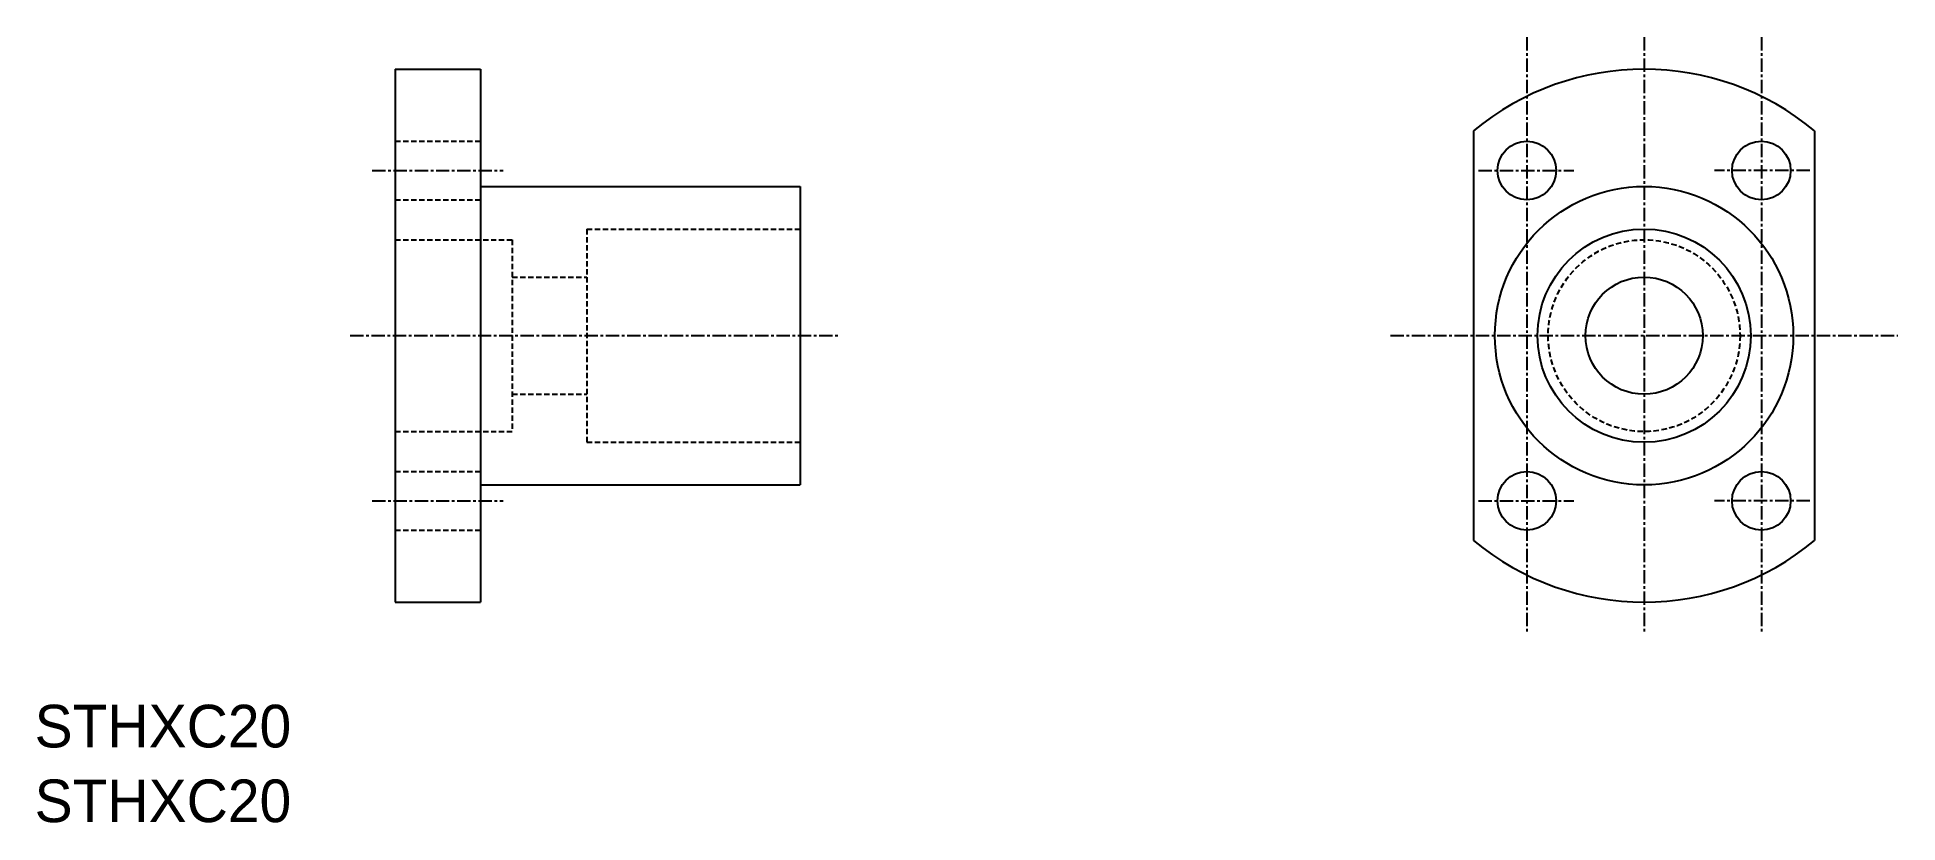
# Model space of a CAD drawing. Extents: x 64 to 239, y 85 to 159.
import ezdxf

# ---------------------------------------------------------------- set-up
doc = ezdxf.new("R2010")
doc.units = 0
doc.linetypes.add('CENTER', pattern=[2, 1.25, -0.25, 0.25, -0.25])
doc.linetypes.add('DASHED', pattern=[0.75, 0.5, -0.25])
doc.layers.get('0').update_dxf_attribs({"linetype": 'CONTINUOUS'})
doc.layers.add('CENTER', color=1, linetype='CENTER')

msp = doc.modelspace()

# ---------------------------------------------------------------- linework, layer by layer
at = {"color": 7, "linetype": 'CONTINUOUS'}
for p, q in [((97.67, 155.78), (97.67, 105.78)), ((97.67, 155.78), (105.67, 155.78)), ((105.67, 155.78), (105.67, 105.78)), ((198.86, 149.99), (198.86, 111.57)), ((230.86, 149.99), (230.86, 111.57)), ((97.67, 143.28), (97.67, 143.28)), ((105.67, 144.78), (135.67, 144.78)), ((135.67, 144.78), (135.67, 116.78)), ((97.67, 130.78), (97.67, 130.78)), ((105.67, 116.78), (135.67, 116.78)), ((97.67, 105.78), (105.67, 105.78))]:
    msp.add_line(p, q, dxfattribs=at)
at = {"color": 3, "linetype": 'DASHED'}
for p, q in [((97.67, 149.03), (105.67, 149.03)), ((97.67, 143.53), (105.67, 143.53)), ((97.67, 139.78), (108.67, 139.78)), ((108.67, 139.78), (108.67, 121.78)), ((115.67, 140.78), (115.67, 120.78)), ((115.67, 140.78), (135.67, 140.78)), ((108.67, 136.28), (115.67, 136.28)), ((108.67, 125.28), (115.67, 125.28)), ((97.67, 121.78), (108.67, 121.78)), ((115.67, 120.78), (135.67, 120.78)), ((97.67, 118.03), (105.67, 118.03)), ((97.67, 112.53), (105.67, 112.53))]:
    msp.add_line(p, q, dxfattribs=at)
at = {"color": 7, "linetype": 'CONTINUOUS'}
for centre, radius in [((203.86, 146.28), 2.75), ((225.86, 146.28), 2.75), ((214.86, 130.78), 14), ((214.86, 130.78), 10), ((214.86, 130.78), 5.5), ((203.86, 115.28), 2.75), ((225.86, 115.28), 2.75)]:
    msp.add_circle(centre, radius, dxfattribs=at)
at = {"color": 3, "linetype": 'DASHED'}
msp.add_circle((214.86, 130.78), 9, dxfattribs=at)
at = {"color": 7, "linetype": 'CONTINUOUS'}
for start, end in [(50.2082, 129.7918), (230.2082, 309.7918)]:
    msp.add_arc((214.86, 130.78), 25, start, end, dxfattribs=at)
at = {"layer": 'CENTER', "color": 1, "linetype": 'CENTER'}
for p, q in [((203.86, 158.78), (203.86, 102.78)), ((214.86, 158.78), (214.86, 102.78)), ((225.86, 158.78), (225.86, 102.78)), ((95.51, 146.28), (107.81, 146.28)), ((199.32, 146.28), (208.26, 146.28)), ((230.4, 146.28), (221.46, 146.28)), ((93.45, 130.78), (139.41, 130.78)), ((191.06, 130.78), (238.66, 130.78)), ((95.51, 115.28), (107.81, 115.28)), ((199.32, 115.28), (208.26, 115.28)), ((230.4, 115.28), (221.46, 115.28))]:
    msp.add_line(p, q, dxfattribs=at)

# ---------------------------------------------------------------- texts
at = {"color": 7, "linetype": 'CONTINUOUS'}
for p in [(63.85, 92.15), (63.85, 85.14)]:
    msp.add_text('STHXC20', height=4, dxfattribs=at).set_placement(p)

doc.saveas('drawing.dxf')
